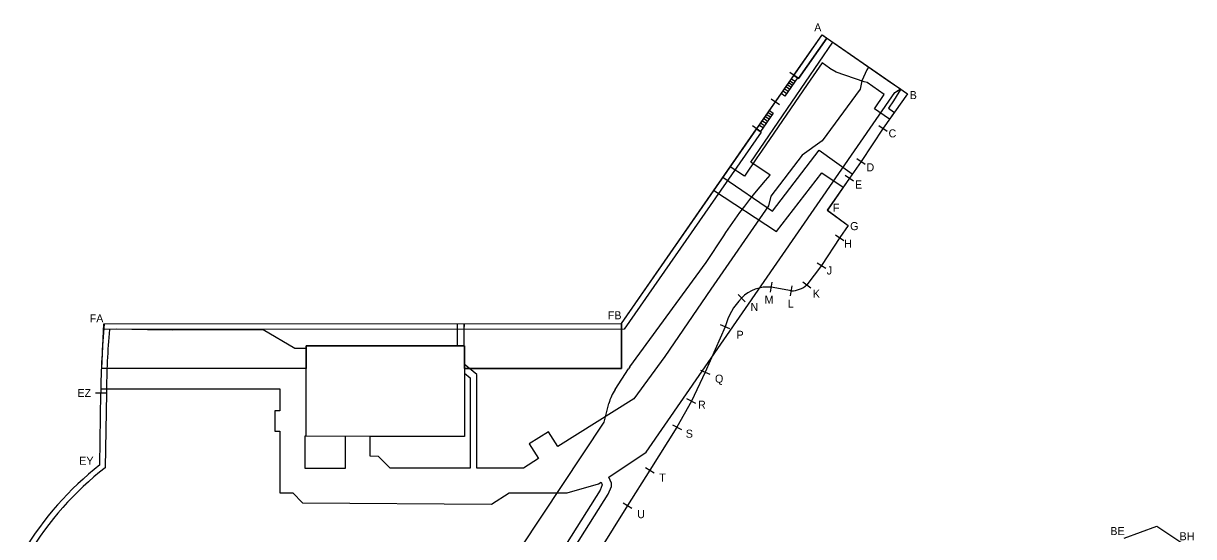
# Model space of a CAD drawing. Extents: x 833938 to 835456, y 817729 to 818666.
# Drawn here: x 833976 to 834493, y 818178 to 818405 of the extents above; entities that cross this region are included whole.
import ezdxf

# ---------------------------------------------------------------- set-up
doc = ezdxf.new("R2010")
doc.units = 0
for name, color, linetype in [('_SubjectSitePointAnno', 7, 'Continuous'), ('AdjacentLine', 7, 'Continuous'), ('DraftConditionLine_05m_SHT1', 7, 'Continuous'), ('DraftConditionLine_Points_20151124_SHT1', 7, 'Continuous'), ('DraftConditionLine_PublicLandingSteps', 7, 'Continuous'), ('DraftConditionLine_ROW_Sht1_20150824', 7, 'Continuous'), ('DraftConditionLine_SUD', 7, 'Continuous'), ('DraftConditionLine_WWR_20160425', 7, 'Continuous'), ('DraftConditionPolygon_PHB', 7, 'Continuous'), ('DraftPolygon_05m', 7, 'Continuous'), ('DraftPolygon_SUD', 7, 'Continuous'), ('DraftPolygon_water_taxi', 7, 'Continuous'), ('SubjectSitePolygon', 7, 'Continuous')]:
    doc.layers.add(name, color=color, linetype=linetype)

msp = doc.modelspace()

# ---------------------------------------------------------------- linework, layer by layer
at = {"layer": 'AdjacentLine'}
msp.add_lwpolyline([(834100.68, 818262.03), (834170.64, 818262.02), (834170.67, 818249.92), (834170.73, 818221.98), (834100.69, 818222.02), (834100.68, 818258.84)], close=True, dxfattribs=at)
msp.add_lwpolyline([(834462.42, 818177.03), (834476.86, 818182.29), (834492.44, 818172.01)], dxfattribs=at)
at = {"layer": 'DraftConditionLine_05m_SHT1'}
for p, q in [((834318.42, 818380.18), (834330.88, 818398.07)), ((834301.92, 818356.49), (834299.86, 818357.88))]:
    msp.add_line(p, q, dxfattribs=at)
for points in [[(834316.39, 818381.64), (834316.37, 818381.6), (834318.42, 818380.18), (834318.48, 818380.26)], [(834301.94, 818356.49), (834241.34, 818269.42), (834013.58, 818269.25)], [(834012.25, 818241.18), (834011.77, 818208.14)]]:
    msp.add_lwpolyline(points, dxfattribs=at)
for centre, radius, start, end in [((834414.14, 818236.19), 401.92, 175.2815, 179.2893), ((834097.59, 818097.58), 139.96, 127.8187, 148.9416)]:
    msp.add_arc(centre, radius, start, end, dxfattribs=at)
at = {"layer": 'DraftConditionLine_Points_20151124_SHT1'}
for p, q in [((834318.27, 818380.3), (834314.57, 818382.86)), ((834309.99, 818368.49), (834306.29, 818371.06)), ((834301.73, 818356.67), (834298.03, 818359.23)), ((834353.99, 818359.48), (834357.66, 818356.88)), ((834344.18, 818344.8), (834347.93, 818342.3)), ((834339.05, 818337.47), (834342.74, 818334.89)), ((834334.78, 818311.12), (834338.47, 818308.54)), ((834326.67, 818298.74), (834330.43, 818296.28)), ((834305.95, 818285.71), (834306.74, 818290.14)), ((834314.84, 818284.12), (834315.63, 818288.55)), ((834320.26, 818290.3), (834323.85, 818287.58)), ((834294.76, 818281.45), (834291.7, 818284.75)), ((834288.04, 818269.54), (834283.88, 818271.25)), ((834275.12, 818251.29), (834279.24, 818249.48)), ((834007.5, 818241.24), (834012, 818241.18)), ((834273.02, 818236.57), (834268.97, 818238.52)), ((834262.68, 818227.14), (834266.62, 818224.96)), ((834250.76, 818208.27), (834254.57, 818205.87)), ((834240.85, 818192.62), (834244.65, 818190.22))]:
    msp.add_line(p, q, dxfattribs=at)
at = {"layer": 'DraftConditionLine_PublicLandingSteps'}
msp.add_lwpolyline([(834328.83, 818399.5), (834357.76, 818379.45), (834363.6, 818375.41), (834362.82, 818374.2), (834360.36, 818370.35), (834358.22, 818367.02), (834360.42, 818365.44), (834360.78, 818365.18), (834358.67, 818362.2), (834358.2, 818362.53), (834352.07, 818366.77), (834356.35, 818373.13), (834348.79, 818378.37), (834347.46, 818378.78), (834335.09, 818382.97), (834332.2, 818384.62), (834332.15, 818384.69), (834328.9, 818387.15), (834322.23, 818377.54), (834302.08, 818348.1), (834300.03, 818345.1), (834294.5, 818337.02), (834288.17, 818341.08)], close=True, dxfattribs=at)
for points in [[(834316.42, 818381.58), (834318.01, 818380.43), (834312.36, 818372.33), (834310.73, 818373.48)], [(834312.26, 818375.66), (834312.45, 818375.52), (834313.89, 818374.53)], [(834312.92, 818376.6), (834313.11, 818376.47), (834314.55, 818375.48)], [(834313.52, 818377.46), (834313.7, 818377.34), (834315.15, 818376.34)], [(834314.14, 818378.33), (834314.31, 818378.21), (834315.76, 818377.21)], [(834314.72, 818379.16), (834314.88, 818379.05), (834316.34, 818378.04)], [(834315.34, 818380.05), (834315.5, 818379.94), (834316.96, 818378.93)], [(834311.55, 818374.65), (834311.75, 818374.51), (834313.19, 818373.52)], [(834305.54, 818366.04), (834307.17, 818364.91), (834301.54, 818356.81), (834299.88, 818357.95)], [(834301.68, 818360.52), (834301.96, 818360.33), (834303.33, 818359.39)], [(834302.39, 818361.53), (834302.66, 818361.34), (834304.03, 818360.4)], [(834303.04, 818362.47), (834303.31, 818362.29), (834304.69, 818361.34)], [(834303.73, 818363.45), (834303.99, 818363.27), (834305.37, 818362.32)], [(834304.36, 818364.35), (834304.61, 818364.17), (834306, 818363.22)], [(834304.97, 818365.23), (834305.22, 818365.05), (834306.61, 818364.1)], [(834301.05, 818359.62), (834301.33, 818359.42), (834302.7, 818358.48)]]:
    msp.add_lwpolyline(points, dxfattribs=at)
at = {"layer": 'DraftConditionLine_ROW_Sht1_20150824'}
for points in [[(834243.86, 818252.76), (834277.57, 818298.88), (834285.31, 818310.65), (834286.23, 818312.05), (834288.26, 818315.04), (834290.34, 818318), (834292.47, 818320.93), (834294.65, 818323.82), (834296.87, 818326.68), (834299.13, 818329.51), (834301.44, 818332.29), (834303.79, 818335.05), (834305.89, 818337.43), (834297.27, 818343.19), (834333.56, 818396.22)], [(834284.91, 818336.59), (834306.83, 818321.6), (834327.61, 818348.55), (834342.18, 818338.01)], [(834280.84, 818330.79), (834308.65, 818312.51), (834328.74, 818338.5), (834338.15, 818332.18)], [(834237.28, 818242.78), (834243.22, 818251.85)], [(834176.59, 818083.44), (834149.68, 818102.18), (834193.11, 818167.85), (834195.58, 818172.67), (834232.38, 818228.26), (834234.52, 818236.54)]]:
    msp.add_lwpolyline(points, dxfattribs=at)
for centre, radius, start, end in [((834261.33, 818239.99), 21.65, 143.83, 146.787), ((834254.85, 818231.27), 21, 146.7871, 165.4876)]:
    msp.add_arc(centre, radius, start, end, dxfattribs=at)
at = {"layer": 'DraftConditionLine_SUD'}
for q in [(834100.68, 818251.98), (834170.64, 818262.02)]:
    msp.add_line((834100.68, 818262.03), q, dxfattribs=at)
for points in [[(834240.05, 818252.05), (834240.05, 818252.05), (834240.04, 818271.95)], [(834170.64, 818262.02), (834170.64, 818262.02), (834170.66, 818252.07)], [(834100.68, 818251.98), (834100.68, 818251.98), (834010.26, 818251.93)], [(834170.66, 818252.07), (834170.66, 818252.07), (834170.66, 818252.01), (834240.05, 818252.05)]]:
    msp.add_lwpolyline(points, dxfattribs=at)
at = {"layer": 'DraftConditionLine_WWR_20160425'}
for p, q in [((834363.48, 818375.49), (834361.96, 818374.57)), ((834167.47, 818271.88), (834167.47, 818262.02)), ((834167.47, 818271.88), (834167.47, 818270.3)), ((834170.47, 818262.02), (834170.47, 818271.88)), ((834170.47, 818271.88), (834170.47, 818270.54)), ((834100.68, 818261), (834100.68, 818262.03)), ((834100.68, 818262.03), (834167.47, 818262.02))]:
    msp.add_line(p, q, dxfattribs=at)
for points in [[(834349.42, 818385.23), (834348.57, 818384.08), (834346.42, 818379.18), (834345.72, 818375.53), (834328.87, 818352.65), (834320.01, 818346.3), (834306.17, 818328.16), (834305.06, 818323.95), (834279.69, 818287.02), (834259.21, 818257.33), (834245.57, 818238.65), (834211.94, 818217.56), (834207.88, 818224.03), (834199.33, 818218.66), (834203.39, 818212.19), (834196.71, 818208), (834176.19, 818208), (834176.19, 818249.27), (834170.54, 818253.88)], [(834234.54, 818204.03), (834251, 818215), (834361, 818374), (834363.48, 818375.49)], [(834011.1, 818269.43), (834016.63, 818269.5), (834030.47, 818269.19), (834041.38, 818269.12), (834051.17, 818269.17), (834055.03, 818269.19), (834081.57, 818269.2), (834095.6, 818261), (834100, 818261), (834100.68, 818261)], [(834170.47, 818262.02), (834170.64, 818262.02), (834170.73, 818221.98), (834129, 818222)], [(834170.67, 818249.91), (834173.19, 818247.85), (834173.19, 818208), (834137.83, 818208), (834132.65, 818213.15), (834129, 818213.18), (834129, 818221), (834129, 818222)], [(834010, 818243), (834089, 818243), (834089, 818238), (834089, 818233.26), (834086.73, 818233.26), (834086.73, 818224.26), (834089, 818224.26), (834089, 818197), (834094.67, 818197), (834098.97, 818192.67), (834182.65, 818192.1), (834190.46, 818197), (834216, 818197), (834230, 818201), (834231.15, 818201.76)], [(834118, 818222.01), (834100.69, 818222.02), (834100, 818222.02), (834100, 818208), (834118, 818208), (834118, 818221), (834118, 818222.01)], [(834231.15, 818201.77), (834231.62, 818200.61), (834230.7, 818198.25), (834201.44, 818151.95), (834200.22, 818152.72), (834198.24, 818149.58), (834197.5, 818150.09), (834194.84, 818145.85), (834197.31, 818144.16), (834200.64, 818149.45), (834197.76, 818143.85), (834198.78, 818143.15), (834201.61, 818141.21), (834206.85, 818153.02), (834234.28, 818196.44), (834235.63, 818199.9), (834235.63, 818201.36), (834234.55, 818204.03)]]:
    msp.add_lwpolyline(points, dxfattribs=at)
at = {"layer": 'DraftConditionPolygon_PHB'}
for points in [[(834243.86, 818252.76), (834277.57, 818298.88), (834285.31, 818310.65), (834286.23, 818312.05), (834288.26, 818315.04), (834290.34, 818318), (834292.47, 818320.93), (834294.65, 818323.82), (834296.87, 818326.68), (834299.13, 818329.51), (834301.44, 818332.29), (834303.79, 818335.05), (834305.89, 818337.43), (834297.27, 818343.19), (834333.56, 818396.22), (834366.57, 818373.35), (834355.83, 818358.18), (834346.06, 818343.55), (834340.9, 818336.18), (834331.15, 818321.97), (834340.39, 818315.22), (834336.62, 818309.83), (834328.55, 818297.51), (834322.06, 818288.94)], [(834315.24, 818286.34), (834306.35, 818287.92)], [(834285.96, 818270.39), (834277.18, 818250.39), (834271, 818237.55), (834264.65, 818226.05), (834252.66, 818207.07), (834242.75, 818191.42), (834230.03, 818171.08), (834218.39, 818151.82), (834214.23, 818145.52), (834209.56, 818137.72), (834176.59, 818083.44), (834149.68, 818102.18), (834193.11, 818167.85), (834195.58, 818172.67), (834232.38, 818228.26), (834234.52, 818236.54)], [(834237.28, 818242.78), (834243.22, 818251.85)]]:
    msp.add_lwpolyline(points, dxfattribs=at)
for centre, radius, start, end in [((834304.7, 818272.16), 15.85, 84.0229, 136.3411), ((834315.04, 818297.07), 10.74, 271.0347, 310.7852), ((834312.48, 818263.66), 27.36, 134.7153, 165.7462), ((834261.33, 818239.99), 21.65, 143.83, 146.787), ((834254.85, 818231.27), 21, 146.7871, 165.4876)]:
    msp.add_arc(centre, radius, start, end, dxfattribs=at)
at = {"layer": 'DraftPolygon_05m'}
msp.add_lwpolyline([(834318.42, 818380.18), (834316.37, 818381.6), (834328.82, 818399.5), (834329.03, 818399.36), (834329.1, 818399.3), (834330.88, 818398.07)], close=True, dxfattribs=at)
for points in [[(834011.28, 818271.75), (834240.04, 818271.92), (834299.86, 818357.88), (834301.94, 818356.49), (834241.34, 818269.42), (834013.58, 818269.25)], [(834009.29, 818209.37), (834009.75, 818241.21)], [(834012.25, 818241.18), (834011.77, 818208.14)]]:
    msp.add_lwpolyline(points, dxfattribs=at)
for centre, radius, start, end in [((834414.14, 818236.19), 404.42, 174.9555, 179.2889), ((834414.14, 818236.19), 401.92, 175.2815, 179.2893), ((834097.59, 818097.58), 142.46, 128.3037, 148.9416), ((834097.59, 818097.58), 139.96, 127.8187, 148.9416)]:
    msp.add_arc(centre, radius, start, end, dxfattribs=at)
at = {"layer": 'DraftPolygon_SUD'}
msp.add_lwpolyline([(834011.19, 818271.72), (834240.04, 818271.95), (834240.05, 818252.05), (834170.66, 818252.01), (834170.64, 818262.02), (834100.68, 818262.03), (834100.68, 818251.98), (834010.2, 818251.93)], close=True, dxfattribs=at)
at = {"layer": 'DraftPolygon_water_taxi'}
msp.add_lwpolyline([(834328.83, 818399.5), (834357.76, 818379.45), (834363.6, 818375.41), (834362.82, 818374.2), (834360.36, 818370.35), (834358.22, 818367.02), (834360.42, 818365.44), (834360.78, 818365.18), (834358.67, 818362.2), (834358.2, 818362.53), (834352.07, 818366.77), (834356.35, 818373.13), (834348.79, 818378.37), (834347.46, 818378.78), (834335.09, 818382.97), (834332.2, 818384.62), (834332.15, 818384.69), (834328.9, 818387.15), (834322.23, 818377.54), (834302.08, 818348.1), (834300.03, 818345.1), (834294.5, 818337.02), (834288.17, 818341.08)], close=True, dxfattribs=at)
at = {"layer": 'SubjectSitePolygon'}
for points in [[(834011.29, 818271.75), (834240.04, 818271.92), (834328.83, 818399.5), (834366.57, 818373.35), (834355.83, 818358.18), (834346.06, 818343.55), (834340.9, 818336.18), (834331.16, 818321.97), (834340.39, 818315.22), (834336.62, 818309.83), (834328.55, 818297.51), (834322.06, 818288.94)], [(834315.24, 818286.34), (834306.35, 818287.92)], [(834285.96, 818270.4), (834277.18, 818250.39), (834271, 818237.55), (834264.65, 818226.05), (834252.66, 818207.07), (834242.75, 818191.42), (834230.03, 818171.08), (834218.39, 818151.82), (834214.23, 818145.52), (834209.56, 818137.72), (834175.87, 818082.26), (834168.31, 818069.59), (834159.51, 818055.42)], [(834009.29, 818209.37), (834009.75, 818241.21)]]:
    msp.add_lwpolyline(points, dxfattribs=at)
for centre, radius, start, end in [((834304.7, 818272.16), 15.85, 84.0214, 136.3384), ((834315.04, 818297.07), 10.74, 271.0342, 310.785), ((834312.48, 818263.66), 27.36, 134.7143, 165.7454), ((834414.14, 818236.18), 404.42, 174.9541, 179.2874), ((834097.59, 818097.58), 142.46, 128.3042, 148.942)]:
    msp.add_arc(centre, radius, start, end, dxfattribs=at)

# ---------------------------------------------------------------- texts
at = {"layer": '_SubjectSitePointAnno'}
for s, height, p in [('A', 3.56, (834325.35, 818400.97)), ('B', 3.56, (834367.57, 818371.08)), ('C', 3.56, (834358.23, 818354.15)), ('D', 3.56, (834348.44, 818339.14)), ('E', 3.56, (834343.38, 818331.54)), ('F', 3.56, (834333.58, 818321.26)), ('G', 3.56, (834341.23, 818313.16)), ('H', 3.56, (834338.59, 818305.35)), ('J', 3.56, (834330.88, 818293.54)), ('M', 3.56, (834303.41, 818280.62)), ('L', 3.56, (834313.69, 818278.9)), ('K', 3.56, (834324.72, 818283.28)), ('FB', 3.556, (834234.03, 818273.73)), ('N', 3.56, (834297.14, 818277.44)), ('FA', 3.556, (834004.86, 818272.36)), ('P', 3.56, (834290.97, 818265.12)), ('Q', 3.56, (834281.46, 818245.72)), ('EZ', 3.556, (833999.41, 818239.4)), ('R', 3.56, (834273.94, 818234.2)), ('S', 3.56, (834268.53, 818221.4)), ('EY', 3.556, (834000.23, 818209.42)), ('T', 3.56, (834256.78, 818201.98)), ('U', 3.56, (834247.04, 818185.85)), ('BE', 3.556, (834456.32, 818178.37)), ('BH', 3.556, (834486.94, 818176.06))]:
    msp.add_text(s, height=height, dxfattribs=at).set_placement(p)

doc.saveas('drawing.dxf')
